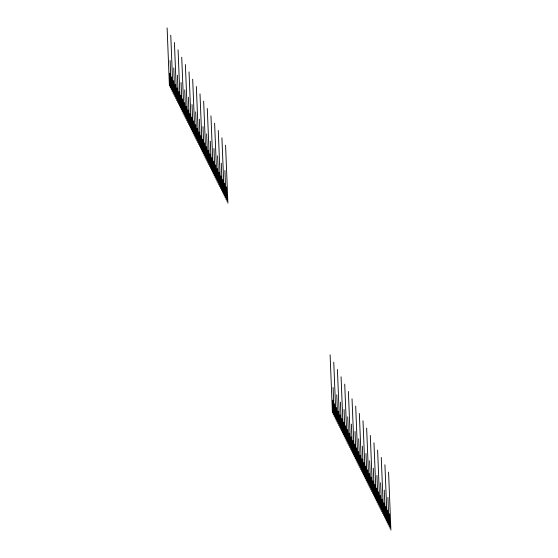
<?xml version="1.0" encoding="UTF-8"?>
<svg xmlns="http://www.w3.org/2000/svg" width="558" height="558" viewBox="0 0 558 558"><rect width="100%" height="100%" fill="white"/><g stroke="black" fill="none" stroke-linecap="round" stroke-linejoin="round"><path stroke-width="0.84" d="M388.577 472.089L390.886 530.1M389.4 513.765L389.972 528.266M387.908 497.429L389.065 526.438M387.573 510.103L388.152 524.604M384.922 464.758L387.238 522.769M385.745 506.434L386.324 520.942M384.253 490.098L385.411 519.107M383.918 502.772L384.497 517.273M381.267 457.427L383.583 515.439M382.09 499.11L382.669 513.611M380.598 482.775L381.756 511.777M380.263 495.441L380.842 509.942M377.613 450.104L379.928 508.115M378.436 491.779L379.015 506.28M376.943 475.444L378.101 504.446M376.608 488.111L377.187 502.619M373.958 442.773L376.273 500.784M374.781 484.449L375.36 498.95M373.288 468.113L374.446 497.122M372.953 480.787L373.532 495.288M370.303 435.442L372.618 493.453M371.126 477.118L371.705 491.619M369.633 460.782L370.791 489.791M369.298 473.456L369.877 487.957M366.648 428.112L368.964 486.123M367.471 469.787L368.05 484.295M365.978 453.452L367.136 482.461M365.643 466.125L366.222 480.626M362.993 420.788L365.309 478.799M363.816 462.463L364.395 476.964M362.323 446.128L363.481 475.13M361.989 458.795L362.567 473.296M359.345 413.457L361.654 471.468M360.161 455.133L360.74 469.634M358.668 438.797L359.826 467.799M358.334 451.464L358.913 465.972M355.69 406.126L357.999 464.137M356.506 447.802L357.085 462.303M355.021 431.467L356.171 460.476M354.686 444.14L355.258 458.641M352.035 398.796L354.344 456.807M352.858 440.471L353.437 454.979M351.366 424.136L352.523 453.145M351.031 436.809L351.61 451.31M348.38 391.465L350.696 449.476M349.203 433.147L349.782 447.649M347.711 416.812L348.869 445.814M347.376 429.479L347.955 443.98M344.725 384.141L347.041 442.152M345.548 425.817L346.127 440.318M344.056 409.481L345.214 438.483M343.721 422.148L344.3 436.656M341.071 376.81L343.386 434.822M341.894 418.486L342.473 432.987M340.401 402.151L341.559 431.16M340.066 414.824L340.645 429.325M337.416 369.48L339.731 427.491M338.239 411.155L338.818 425.656M336.746 394.82L337.904 423.829M336.411 407.493L336.99 421.994M333.761 362.149L336.076 420.16M334.584 403.825L335.163 418.333M333.091 387.489L334.249 416.498M332.756 400.163L333.335 414.664M330.106 354.825L332.422 412.836M225.578 145.164L227.894 203.175M226.402 186.839L226.98 201.347M224.909 170.511L226.067 199.513M224.574 183.177L225.153 197.678M221.924 137.84L224.239 195.851M222.747 179.516L223.326 194.017M221.254 163.18L222.412 192.182M220.919 175.847L221.498 190.355M218.269 130.509L220.584 188.52M219.092 172.185L219.671 186.686M217.599 155.849L218.757 184.851M217.264 168.523L217.843 183.024M214.614 123.178L216.929 181.19M215.437 164.854L216.016 179.355M213.944 148.519L215.102 177.528M213.609 161.192L214.188 175.693M210.959 115.848L213.275 173.859M211.782 157.523L212.361 172.031M210.289 141.188L211.447 170.197M209.954 153.862L210.533 168.363M207.304 108.524L209.62 166.535M208.127 150.2L208.706 164.701M206.634 133.864L207.792 162.866M206.3 146.531L206.879 161.032M203.656 101.193L205.965 159.204M204.472 142.869L205.051 157.37M202.979 126.533L204.137 155.536M202.645 139.2L203.224 153.708M200.001 93.863L202.31 151.874M200.817 135.538L201.396 150.039M199.332 119.203L200.482 148.212M198.99 131.876L199.569 146.377M196.346 86.532L198.655 144.543M197.169 128.207L197.741 142.708M195.677 111.872L196.834 140.881M195.342 124.546L195.921 139.047M192.691 79.201L195.007 137.212M193.514 120.877L194.093 135.385M192.022 104.548L193.18 133.55M191.687 117.215L192.266 131.716M189.036 71.877L191.352 129.888M189.859 113.553L190.438 128.054M188.367 97.218L189.525 126.22M188.032 109.884L188.611 124.392M185.382 64.547L187.697 122.558M186.205 106.222L186.784 120.723M184.712 89.887L185.87 118.889M184.377 102.56L184.956 117.061M181.727 57.216L184.042 115.227M182.55 98.892L183.129 113.393M181.057 82.556L182.215 111.565M180.722 95.23L181.301 109.731M178.072 49.885L180.387 107.896M178.895 91.561L179.474 106.069M177.402 75.225L178.56 104.234M177.067 87.899L177.646 102.4M174.417 42.561L176.733 100.573M175.24 84.237L175.819 98.738M173.747 67.902L174.905 96.904M173.412 80.568L173.991 95.069M170.762 35.231L173.078 93.242M171.585 76.906L172.164 91.407M170.092 60.571L171.25 89.573M169.758 73.237L170.336 87.745M167.114 27.9L169.423 85.911"/></g></svg>
